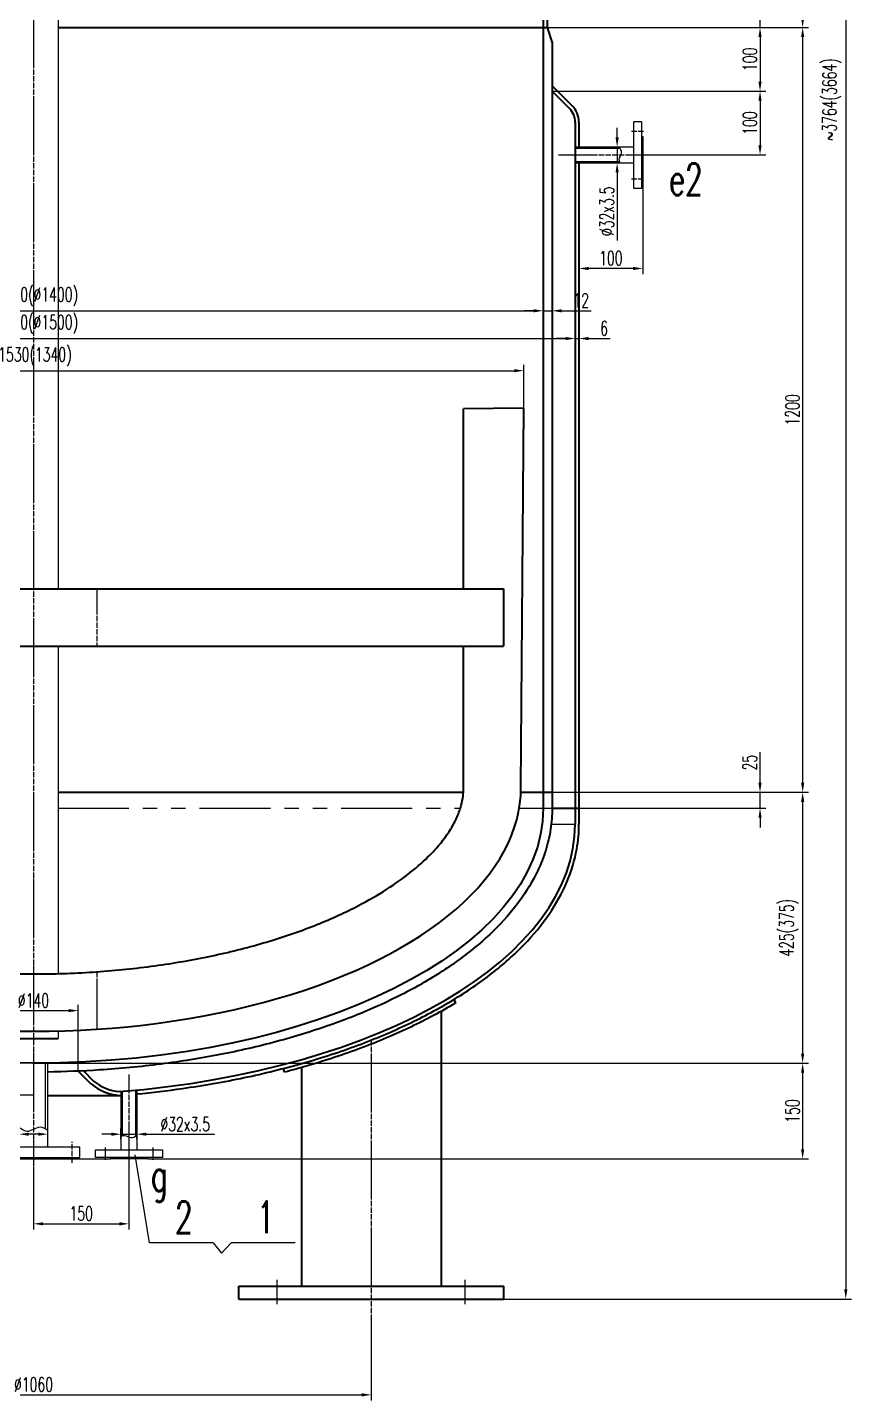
# Model space of a CAD drawing. Header units: millimetres. Extents: x 13249 to 19658, y -593 to 7817.
# Drawn here: x 15927 to 17220, y 3384 to 5539 of the extents above; entities that cross this region are included whole.
import ezdxf

# ---------------------------------------------------------------- set-up
doc = ezdxf.new("R2010")
doc.units = ezdxf.units.MM
doc.header["$LTSCALE"] = 7
doc.linetypes.add('CENTER', pattern=[1.5, 1.25, -0.1, 0.05, -0.1])
doc.linetypes.add('PHANTOM2', pattern=[31.75, 15.875, -3.175, 3.175, -3.175, 3.175, -3.175])
for name, color, linetype in [('双点划线', 6, 'PHANTOM2'), ('尺寸线', 3, 'Continuous'), ('短中心线', 1, 'CENTER'), ('细实线', 6, 'Continuous')]:
    doc.layers.add(name, color=color, linetype=linetype)
doc.layers.add('粗实线', color=7, linetype='Continuous', lineweight=35)
doc.styles.add('尺寸线', font='romans.shx', dxfattribs={"width": 0.65, "height": 22, "bigfont": 'gbcbig.shx'})
doc.dimstyles.new('尺寸线', dxfattribs={"dimtxt": 22, "dimasz": 15, "dimexe": 9, "dimexo": 0.625, "dimgap": 5, "dimtad": 1, "dimdec": 0, "dimtxsty": '尺寸线', "dimcen": 2.5, "dimclrd": 3, "dimclre": 3, "dimclrt": 7, "dimadec": 0, "dimazin": 0, "dimtfac": 1, "dimtdec": 0, "dimtmove": 0, "dimatfit": 3, "dimldrblk": 'DOTSMALL', "dimfxl": 0, "dimarcsym": 0})

# ---------------------------------------------------------------- blocks, each defined once
blk = doc.blocks.new('*D7')
at = {"layer": 'Defpoints', "color": 0, "ltscale": 3}
for p in [(15936.1, 3752.3), (16085.8, 3758.5), (16085.8, 3661.7)]:
    blk.add_point(p, dxfattribs=at)
at = {"layer": '尺寸线', "color": 3, "lineweight": -2, "ltscale": 3}
for p, q in [((15936.1, 3751.7), (15936.1, 3652.7)), ((16085.8, 3757.8), (16085.8, 3652.7)), ((15951.1, 3661.7), (16070.8, 3661.7))]:
    blk.add_line(p, q, dxfattribs=at)
at = {"layer": '尺寸线', "color": 3, "ltscale": 3}
for points in [[(15951.1, 3664.2), (15951.1, 3659.2), (15936.1, 3661.7)], [(16070.8, 3664.2), (16070.8, 3659.2), (16085.8, 3661.7)]]:
    blk.add_solid(points, dxfattribs=at)
at = {"layer": '尺寸线', "color": 7, "ltscale": 3, "insert": (16010.9, 3677.7), "char_height": 22, "attachment_point": 5, "style": '尺寸线'}
blk.add_mtext('150', dxfattribs=at)
blk = doc.blocks.new('_DotSmall')
at = {"color": 0, "linetype": 'ByBlock', "const_width": 0.5}
blk.add_lwpolyline([(-0.0625, 0, 1), (0.0625, 0, 1)], format="xyb", close=True, dxfattribs=at)
blk = doc.blocks.new('*D44')
at = {"layer": 'Defpoints', "color": 0, "ltscale": 3}
for p in [(15406.1, 3506.9), (16466.1, 3506.9), (16466.1, 3393.4)]:
    blk.add_point(p, dxfattribs=at)
at = {"layer": '尺寸线', "color": 3, "lineweight": -2, "ltscale": 3}
for p, q in [((15406.1, 3506.3), (15406.1, 3384.4)), ((16466.1, 3506.3), (16466.1, 3384.4)), ((15421.1, 3393.4), (16451.1, 3393.4))]:
    blk.add_line(p, q, dxfattribs=at)
at = {"layer": '尺寸线', "color": 3, "ltscale": 3}
for points in [[(15421.1, 3395.9), (15421.1, 3390.9), (15406.1, 3393.4)], [(16451.1, 3395.9), (16451.1, 3390.9), (16466.1, 3393.4)]]:
    blk.add_solid(points, dxfattribs=at)
at = {"layer": '尺寸线', "color": 7, "ltscale": 3, "insert": (15936.1, 3409.4), "char_height": 22, "attachment_point": 5, "style": '尺寸线'}
blk.add_mtext('%%c1060', dxfattribs=at)
blk = doc.blocks.new('*D45')
at = {"layer": 'Defpoints', "color": 0, "ltscale": 3}
for p in [(15936.1, 5963.7), (16742.1, 5538.7), (17143.1, 5538.7)]:
    blk.add_point(p, dxfattribs=at)
at = {"layer": '尺寸线', "color": 3, "lineweight": -2, "ltscale": 3}
for p, q in [((15936.7, 5963.7), (17152.1, 5963.7)), ((17143.1, 5948.7), (17143.1, 5553.7)), ((16742.7, 5538.7), (17152.1, 5538.7))]:
    blk.add_line(p, q, dxfattribs=at)
at = {"layer": '尺寸线', "color": 3, "ltscale": 3}
for points in [[(17140.6, 5948.7), (17145.6, 5948.7), (17143.1, 5963.7)], [(17140.6, 5553.7), (17145.6, 5553.7), (17143.1, 5538.7)]]:
    blk.add_solid(points, dxfattribs=at)
at = {"layer": '尺寸线', "color": 7, "ltscale": 3, "insert": (17121.4, 5751.2), "char_height": 22, "attachment_point": 5, "rotation": 90, "style": '尺寸线'}
blk.add_mtext('425(375)', dxfattribs=at)
blk = doc.blocks.new('*D46')
at = {"layer": 'Defpoints', "color": 0, "ltscale": 3}
for p in [(16736.1, 5563.7), (17076.2, 5563.7), (16736.1, 5538.7)]:
    blk.add_point(p, dxfattribs=at)
at = {"layer": '尺寸线', "color": 3, "lineweight": -2, "ltscale": 3}
for p, q in [((17076.2, 5578.7), (17076.2, 5626.9)), ((16736.7, 5563.7), (17085.2, 5563.7)), ((17076.2, 5538.7), (17076.2, 5563.7)), ((16736.7, 5538.7), (17085.2, 5538.7)), ((17076.2, 5523.7), (17076.2, 5508.7))]:
    blk.add_line(p, q, dxfattribs=at)
at = {"layer": '尺寸线', "color": 3, "ltscale": 3}
for points in [[(17073.7, 5578.7), (17078.7, 5578.7), (17076.2, 5563.7)], [(17073.7, 5523.7), (17078.7, 5523.7), (17076.2, 5538.7)]]:
    blk.add_solid(points, dxfattribs=at)
at = {"layer": '尺寸线', "color": 7, "ltscale": 3, "insert": (17060.2, 5610.3), "char_height": 22, "attachment_point": 5, "rotation": 90, "style": '尺寸线'}
blk.add_mtext('25', dxfattribs=at)
blk = doc.blocks.new('*D47')
at = {"layer": 'Defpoints', "color": 0, "ltscale": 3}
for p in [(16742.1, 5538.7), (16750.1, 4338.7), (17143.1, 4338.7)]:
    blk.add_point(p, dxfattribs=at)
at = {"layer": '尺寸线', "color": 3, "lineweight": -2, "ltscale": 3}
for p, q in [((16742.7, 5538.7), (17152.1, 5538.7)), ((17143.1, 5523.7), (17143.1, 4353.7)), ((16750.7, 4338.7), (17152.1, 4338.7))]:
    blk.add_line(p, q, dxfattribs=at)
at = {"layer": '尺寸线', "color": 3, "ltscale": 3}
for points in [[(17140.6, 5523.7), (17145.6, 5523.7), (17143.1, 5538.7)], [(17140.6, 4353.7), (17145.6, 4353.7), (17143.1, 4338.7)]]:
    blk.add_solid(points, dxfattribs=at)
at = {"layer": '尺寸线', "color": 7, "ltscale": 3, "insert": (17127.1, 4938.7), "char_height": 22, "attachment_point": 5, "rotation": 90, "style": '尺寸线'}
blk.add_mtext('1200', dxfattribs=at)
blk = doc.blocks.new('*D48')
at = {"layer": 'Defpoints', "color": 0, "ltscale": 3}
for p in [(16736.1, 4338.7), (15936.1, 3913.7), (17143.1, 3913.7)]:
    blk.add_point(p, dxfattribs=at)
at = {"layer": '尺寸线', "color": 3, "lineweight": -2, "ltscale": 3}
for p, q in [((16736.7, 4338.7), (17152.1, 4338.7)), ((17143.1, 4323.7), (17143.1, 3928.7)), ((15936.7, 3913.7), (17152.1, 3913.7))]:
    blk.add_line(p, q, dxfattribs=at)
at = {"layer": '尺寸线', "color": 3, "ltscale": 3}
for points in [[(17140.6, 4323.7), (17145.6, 4323.7), (17143.1, 4338.7)], [(17140.6, 3928.7), (17145.6, 3928.7), (17143.1, 3913.7)]]:
    blk.add_solid(points, dxfattribs=at)
at = {"layer": '尺寸线', "color": 7, "ltscale": 3, "insert": (17121.4, 4126.2), "char_height": 22, "attachment_point": 5, "rotation": 90, "style": '尺寸线'}
blk.add_mtext('425(375)', dxfattribs=at)
blk = doc.blocks.new('*D49')
at = {"layer": 'Defpoints', "color": 0, "ltscale": 3}
for p in [(16736.7, 4338.7), (17076.2, 4338.7), (16736.1, 4313.7)]:
    blk.add_point(p, dxfattribs=at)
at = {"layer": '尺寸线', "color": 3, "lineweight": -2, "ltscale": 3}
for p, q in [((17076.2, 4353.7), (17076.2, 4401.9)), ((16737.3, 4338.7), (17085.2, 4338.7)), ((17076.2, 4313.7), (17076.2, 4338.7)), ((16736.7, 4313.7), (17085.2, 4313.7)), ((17076.2, 4298.7), (17076.2, 4283.7))]:
    blk.add_line(p, q, dxfattribs=at)
at = {"layer": '尺寸线', "color": 3, "ltscale": 3}
for points in [[(17073.7, 4353.7), (17078.7, 4353.7), (17076.2, 4338.7)], [(17073.7, 4298.7), (17078.7, 4298.7), (17076.2, 4313.7)]]:
    blk.add_solid(points, dxfattribs=at)
at = {"layer": '尺寸线', "color": 7, "ltscale": 3, "insert": (17060.2, 4385.3), "char_height": 22, "attachment_point": 5, "rotation": 90, "style": '尺寸线'}
blk.add_mtext('25', dxfattribs=at)
blk = doc.blocks.new('*D50')
at = {"layer": 'Defpoints', "color": 0, "ltscale": 3}
for p in [(16742.1, 5538.7), (16750.1, 5438.7), (17076.2, 5438.7)]:
    blk.add_point(p, dxfattribs=at)
at = {"layer": '尺寸线', "color": 3, "lineweight": -2, "ltscale": 3}
for p, q in [((16742.7, 5538.7), (17085.2, 5538.7)), ((17076.2, 5523.7), (17076.2, 5453.7)), ((16750.7, 5438.7), (17085.2, 5438.7))]:
    blk.add_line(p, q, dxfattribs=at)
at = {"layer": '尺寸线', "color": 3, "ltscale": 3}
for points in [[(17073.7, 5523.7), (17078.7, 5523.7), (17076.2, 5538.7)], [(17073.7, 5453.7), (17078.7, 5453.7), (17076.2, 5438.7)]]:
    blk.add_solid(points, dxfattribs=at)
at = {"layer": '尺寸线', "color": 7, "ltscale": 3, "insert": (17060.2, 5488.7), "char_height": 22, "attachment_point": 5, "rotation": 90, "style": '尺寸线'}
blk.add_mtext('100', dxfattribs=at)
blk = doc.blocks.new('*D51')
at = {"layer": 'Defpoints', "color": 0, "ltscale": 3}
for p in [(16750.7, 5438.7), (16897.4, 5338.7), (17076.2, 5338.7)]:
    blk.add_point(p, dxfattribs=at)
at = {"layer": '尺寸线', "color": 3, "lineweight": -2, "ltscale": 3}
for p, q in [((16751.3, 5438.7), (17085.2, 5438.7)), ((17076.2, 5423.7), (17076.2, 5353.7)), ((16898, 5338.7), (17085.2, 5338.7))]:
    blk.add_line(p, q, dxfattribs=at)
at = {"layer": '尺寸线', "color": 3, "ltscale": 3}
for points in [[(17073.7, 5423.7), (17078.7, 5423.7), (17076.2, 5438.7)], [(17073.7, 5353.7), (17078.7, 5353.7), (17076.2, 5338.7)]]:
    blk.add_solid(points, dxfattribs=at)
at = {"layer": '尺寸线', "color": 7, "ltscale": 3, "insert": (17060.2, 5388.7), "char_height": 22, "attachment_point": 5, "rotation": 90, "style": '尺寸线'}
blk.add_mtext('100', dxfattribs=at)
blk = doc.blocks.new('*D52')
at = {"layer": 'Defpoints', "color": 0, "ltscale": 3}
for p in [(15936.1, 3913.7), (16114.8, 3763.7), (17143.1, 3763.7)]:
    blk.add_point(p, dxfattribs=at)
at = {"layer": '尺寸线', "color": 3, "lineweight": -2, "ltscale": 3}
for p, q in [((15936.7, 3913.7), (17152.1, 3913.7)), ((17143.1, 3898.7), (17143.1, 3778.7)), ((16115.4, 3763.7), (17152.1, 3763.7))]:
    blk.add_line(p, q, dxfattribs=at)
at = {"layer": '尺寸线', "color": 3, "ltscale": 3}
for points in [[(17140.6, 3898.7), (17145.6, 3898.7), (17143.1, 3913.7)], [(17140.6, 3778.7), (17145.6, 3778.7), (17143.1, 3763.7)]]:
    blk.add_solid(points, dxfattribs=at)
at = {"layer": '尺寸线', "color": 7, "ltscale": 3, "insert": (17127.1, 3838.7), "char_height": 22, "attachment_point": 5, "rotation": 90, "style": '尺寸线'}
blk.add_mtext('150', dxfattribs=at)
blk = doc.blocks.new('*D55')
at = {"layer": 'Defpoints', "color": 0, "ltscale": 3}
for p in [(15936.7, 7307.3), (16673.9, 3543.7), (17210.8, 3543.7)]:
    blk.add_point(p, dxfattribs=at)
at = {"layer": '尺寸线', "color": 3, "lineweight": -2, "ltscale": 3}
for p, q in [((15937.3, 7307.3), (17219.8, 7307.3)), ((17210.8, 7292.3), (17210.8, 3558.7)), ((16674.6, 3543.7), (17219.8, 3543.7))]:
    blk.add_line(p, q, dxfattribs=at)
at = {"layer": '尺寸线', "color": 3, "ltscale": 3}
for points in [[(17208.3, 7292.3), (17213.3, 7292.3), (17210.8, 7307.3)], [(17208.3, 3558.7), (17213.3, 3558.7), (17210.8, 3543.7)]]:
    blk.add_solid(points, dxfattribs=at)
at = {"layer": '尺寸线', "color": 7, "ltscale": 3, "insert": (17189.1, 5425.5), "char_height": 22, "attachment_point": 5, "rotation": 90, "style": '尺寸线'}
blk.add_mtext('~3764(3664)', dxfattribs=at)
blk = doc.blocks.new('*D56')
at = {"layer": 'Defpoints', "color": 0, "ltscale": 3}
for p in [(16845.5, 5351.2), (16845.5, 5326.2), (16851.9, 5326.2)]:
    blk.add_point(p, dxfattribs=at)
at = {"layer": '尺寸线', "color": 3, "lineweight": -2, "ltscale": 3}
for p, q in [((16851.9, 5366.2), (16851.9, 5381.2)), ((16846.1, 5351.2), (16860.9, 5351.2)), ((16851.9, 5351.2), (16851.9, 5326.2)), ((16846.1, 5326.2), (16860.9, 5326.2)), ((16851.9, 5311.2), (16851.9, 5204.5))]:
    blk.add_line(p, q, dxfattribs=at)
at = {"layer": '尺寸线', "color": 3, "ltscale": 3}
for points in [[(16849.4, 5366.2), (16854.4, 5366.2), (16851.9, 5351.2)], [(16849.4, 5311.2), (16854.4, 5311.2), (16851.9, 5326.2)]]:
    blk.add_solid(points, dxfattribs=at)
at = {"layer": '尺寸线', "color": 7, "ltscale": 3, "insert": (16835.9, 5250.4), "char_height": 22, "attachment_point": 5, "rotation": 90, "style": '尺寸线'}
blk.add_mtext('%%c32{\\F|c134;x}3.5', dxfattribs=at)
blk = doc.blocks.new('*D57')
at = {"layer": 'Defpoints', "color": 0, "ltscale": 3}
for p in [(16892.1, 5309.7), (16792.1, 5255.5), (16792.1, 5160.6)]:
    blk.add_point(p, dxfattribs=at)
at = {"layer": '尺寸线', "color": 3, "lineweight": -2, "ltscale": 3}
for p, q in [((16892.1, 5309.1), (16892.1, 5151.6)), ((16792.1, 5254.9), (16792.1, 5151.6)), ((16877.1, 5160.6), (16807.1, 5160.6))]:
    blk.add_line(p, q, dxfattribs=at)
at = {"layer": '尺寸线', "color": 3, "ltscale": 3}
for points in [[(16807.1, 5163.1), (16807.1, 5158.1), (16792.1, 5160.6)], [(16877.1, 5163.1), (16877.1, 5158.1), (16892.1, 5160.6)]]:
    blk.add_solid(points, dxfattribs=at)
at = {"layer": '尺寸线', "color": 7, "ltscale": 3, "insert": (16842.1, 5176.6), "char_height": 22, "attachment_point": 5, "style": '尺寸线'}
blk.add_mtext('100', dxfattribs=at)
blk = doc.blocks.new('*D62')
at = {"layer": 'Defpoints', "color": 0, "ltscale": 3}
for p in [(14769.1, 5438.7), (15122.1, 5438.7), (15936.1, 3863.7)]:
    blk.add_point(p, dxfattribs=at)
at = {"layer": '尺寸线', "color": 3, "lineweight": -2, "ltscale": 3}
for p, q in [((15121.5, 5438.7), (14760.1, 5438.7)), ((14769.1, 3878.7), (14769.1, 5423.7)), ((15935.5, 3863.7), (14760.1, 3863.7))]:
    blk.add_line(p, q, dxfattribs=at)
at = {"layer": '尺寸线', "color": 3, "ltscale": 3}
for points in [[(14766.6, 5423.7), (14771.6, 5423.7), (14769.1, 5438.7)], [(14766.6, 3878.7), (14771.6, 3878.7), (14769.1, 3863.7)]]:
    blk.add_solid(points, dxfattribs=at)
at = {"layer": '尺寸线', "color": 7, "ltscale": 3, "insert": (14747.3, 4651.2), "char_height": 22, "attachment_point": 5, "rotation": 90, "style": '尺寸线'}
blk.add_mtext('1575(1525)', dxfattribs=at)
blk = doc.blocks.new('*D65')
at = {"layer": 'Defpoints', "color": 0, "ltscale": 3}
for p in [(15913.6, 3802.3), (15913.6, 3798.7), (15958.6, 3798.7)]:
    blk.add_point(p, dxfattribs=at)
at = {"layer": '尺寸线', "color": 3, "lineweight": -2, "ltscale": 3}
for p, q in [((15913.6, 3802.3), (15806.9, 3802.3)), ((15913.6, 3799.3), (15913.6, 3811.3)), ((15943.6, 3802.3), (15928.6, 3802.3)), ((15958.6, 3799.3), (15958.6, 3811.3))]:
    blk.add_line(p, q, dxfattribs=at)
at = {"layer": '尺寸线', "color": 3, "ltscale": 3}
for points in [[(15928.6, 3804.8), (15928.6, 3799.8), (15913.6, 3802.3)], [(15943.6, 3804.8), (15943.6, 3799.8), (15958.6, 3802.3)]]:
    blk.add_solid(points, dxfattribs=at)
at = {"layer": '尺寸线', "color": 7, "ltscale": 3, "insert": (15852.7, 3818.3), "char_height": 22, "attachment_point": 5, "style": '尺寸线'}
blk.add_mtext('%%c57{\\F|c134;x3.5}', dxfattribs=at)
blk = doc.blocks.new('*D66')
at = {"layer": 'Defpoints', "color": 0, "ltscale": 3}
for p in [(16073.3, 3794), (16098.3, 3802.3), (16098.3, 3794)]:
    blk.add_point(p, dxfattribs=at)
at = {"layer": '尺寸线', "color": 3, "lineweight": -2, "ltscale": 3}
for p, q in [((16058.3, 3802.3), (16043.3, 3802.3)), ((16073.3, 3794.7), (16073.3, 3811.3)), ((16073.3, 3802.3), (16098.3, 3802.3)), ((16098.3, 3794.7), (16098.3, 3811.3)), ((16113.3, 3802.3), (16220, 3802.3))]:
    blk.add_line(p, q, dxfattribs=at)
at = {"layer": '尺寸线', "color": 3, "ltscale": 3}
for points in [[(16058.3, 3804.8), (16058.3, 3799.8), (16073.3, 3802.3)], [(16113.3, 3804.8), (16113.3, 3799.8), (16098.3, 3802.3)]]:
    blk.add_solid(points, dxfattribs=at)
at = {"layer": '尺寸线', "color": 7, "ltscale": 3, "insert": (16174.1, 3818.3), "char_height": 22, "attachment_point": 5, "style": '尺寸线'}
blk.add_mtext('%%c32{\\F|c134;x3.5}', dxfattribs=at)
blk = doc.blocks.new('*D67')
at = {"layer": 'Defpoints', "color": 0, "ltscale": 3}
for p in [(15136.1, 5088.8), (16736.1, 5094.2), (16736.1, 5088.8)]:
    blk.add_point(p, dxfattribs=at)
at = {"layer": '尺寸线', "color": 3, "lineweight": -2, "ltscale": 3}
for p, q in [((15136.1, 5089.4), (15136.1, 5103.2)), ((15151.1, 5094.2), (16721.1, 5094.2)), ((16736.1, 5089.4), (16736.1, 5103.2))]:
    blk.add_line(p, q, dxfattribs=at)
at = {"layer": '尺寸线', "color": 3, "ltscale": 3}
for points in [[(15151.1, 5096.7), (15151.1, 5091.7), (15136.1, 5094.2)], [(16721.1, 5096.7), (16721.1, 5091.7), (16736.1, 5094.2)]]:
    blk.add_solid(points, dxfattribs=at)
at = {"layer": '尺寸线', "color": 7, "ltscale": 3, "insert": (15936.1, 5116), "char_height": 22, "attachment_point": 5, "style": '尺寸线'}
blk.add_mtext('%%c1600(%%c1400)', dxfattribs=at)
blk = doc.blocks.new('*D68')
at = {"layer": 'Defpoints', "color": 0, "ltscale": 3}
for p in [(16736.1, 5103.2), (16750.1, 5103.2), (16750.1, 5094.2)]:
    blk.add_point(p, dxfattribs=at)
at = {"layer": '尺寸线', "color": 3, "lineweight": -2, "ltscale": 3}
for p, q in [((16721.1, 5094.2), (16706.1, 5094.2)), ((16736.1, 5102.6), (16736.1, 5085.2)), ((16736.1, 5094.2), (16750.1, 5094.2)), ((16750.1, 5102.6), (16750.1, 5085.2)), ((16765.1, 5094.2), (16811.2, 5094.2))]:
    blk.add_line(p, q, dxfattribs=at)
at = {"layer": '尺寸线', "color": 3, "ltscale": 3}
for points in [[(16721.1, 5096.7), (16721.1, 5091.7), (16736.1, 5094.2)], [(16765.1, 5096.7), (16765.1, 5091.7), (16750.1, 5094.2)]]:
    blk.add_solid(points, dxfattribs=at)
at = {"layer": '尺寸线', "color": 7, "ltscale": 3, "insert": (16795.6, 5110.2), "char_height": 22, "attachment_point": 5, "style": '尺寸线'}
blk.add_mtext('12', dxfattribs=at)
blk = doc.blocks.new('*D69')
at = {"layer": 'Defpoints', "color": 0, "ltscale": 3}
for p in [(15086.1, 5048.4), (16786.1, 5050.7), (16786.1, 5048.4)]:
    blk.add_point(p, dxfattribs=at)
at = {"layer": '尺寸线', "color": 3, "lineweight": -2, "ltscale": 3}
for p, q in [((15086.1, 5049.1), (15086.1, 5059.7)), ((15101.1, 5050.7), (16771.1, 5050.7)), ((16786.1, 5049.1), (16786.1, 5059.7))]:
    blk.add_line(p, q, dxfattribs=at)
at = {"layer": '尺寸线', "color": 3, "ltscale": 3}
for points in [[(15101.1, 5053.2), (15101.1, 5048.2), (15086.1, 5050.7)], [(16771.1, 5053.2), (16771.1, 5048.2), (16786.1, 5050.7)]]:
    blk.add_solid(points, dxfattribs=at)
at = {"layer": '尺寸线', "color": 7, "ltscale": 3, "insert": (15936.1, 5072.5), "char_height": 22, "attachment_point": 5, "style": '尺寸线'}
blk.add_mtext('%%c1700(%%c1500)', dxfattribs=at)
blk = doc.blocks.new('*D70')
at = {"layer": 'Defpoints', "color": 0, "ltscale": 3}
for p in [(16786.1, 5059.7), (16792.1, 5059.7), (16792.1, 5050.7)]:
    blk.add_point(p, dxfattribs=at)
at = {"layer": '尺寸线', "color": 3, "lineweight": -2, "ltscale": 3}
for p, q in [((16771.1, 5050.7), (16756.1, 5050.7)), ((16786.1, 5059.1), (16786.1, 5041.7)), ((16786.1, 5050.7), (16792.1, 5050.7)), ((16792.1, 5059.1), (16792.1, 5041.7)), ((16807.1, 5050.7), (16840.9, 5050.7))]:
    blk.add_line(p, q, dxfattribs=at)
at = {"layer": '尺寸线', "color": 3, "ltscale": 3}
for points in [[(16771.1, 5053.2), (16771.1, 5048.2), (16786.1, 5050.7)], [(16807.1, 5053.2), (16807.1, 5048.2), (16792.1, 5050.7)]]:
    blk.add_solid(points, dxfattribs=at)
at = {"layer": '尺寸线', "color": 7, "ltscale": 3, "insert": (16831.5, 5066.7), "char_height": 22, "attachment_point": 5, "style": '尺寸线'}
blk.add_mtext('6', dxfattribs=at)
blk = doc.blocks.new('*D71')
at = {"layer": 'Defpoints', "color": 0, "ltscale": 3}
for p in [(16705.6, 5000.2), (15171.1, 4941.3), (16705.6, 4941.3)]:
    blk.add_point(p, dxfattribs=at)
at = {"layer": '尺寸线', "color": 3, "lineweight": -2, "ltscale": 3}
for p, q in [((15171.1, 4941.9), (15171.1, 5009.2)), ((15186.1, 5000.2), (16690.6, 5000.2)), ((16705.6, 4941.9), (16705.6, 5009.2))]:
    blk.add_line(p, q, dxfattribs=at)
at = {"layer": '尺寸线', "color": 3, "ltscale": 3}
for points in [[(15186.1, 5002.7), (15186.1, 4997.7), (15171.1, 5000.2)], [(16690.6, 5002.7), (16690.6, 4997.7), (16705.6, 5000.2)]]:
    blk.add_solid(points, dxfattribs=at)
at = {"layer": '尺寸线', "color": 7, "ltscale": 3, "insert": (15938.3, 5021.9), "char_height": 22, "attachment_point": 5, "style": '尺寸线'}
blk.add_mtext('1530(1340)', dxfattribs=at)
blk = doc.blocks.new('*D75')
at = {"layer": 'Defpoints', "color": 0, "ltscale": 3}
for p in [(16006.4, 3996.2), (15865.8, 3901.3), (16006.4, 3901.3)]:
    blk.add_point(p, dxfattribs=at)
at = {"layer": '尺寸线', "color": 3, "lineweight": -2, "ltscale": 3}
for p, q in [((15865.8, 3901.9), (15865.8, 4005.2)), ((15880.8, 3996.2), (15991.4, 3996.2)), ((16006.4, 3901.9), (16006.4, 4005.2))]:
    blk.add_line(p, q, dxfattribs=at)
at = {"layer": '尺寸线', "color": 3, "ltscale": 3}
for points in [[(15880.8, 3998.7), (15880.8, 3993.7), (15865.8, 3996.2)], [(15991.4, 3998.7), (15991.4, 3993.7), (16006.4, 3996.2)]]:
    blk.add_solid(points, dxfattribs=at)
at = {"layer": '尺寸线', "color": 7, "ltscale": 3, "insert": (15936.1, 4012.2), "char_height": 22, "attachment_point": 5, "style": '尺寸线'}
blk.add_mtext('%%c140', dxfattribs=at)
blk = doc.blocks.new('*D76')
at = {"layer": 'Defpoints', "color": 0, "ltscale": 3}
for p in [(15079.5, 4313.7), (14836.4, 3863.7), (15936.1, 3863.7)]:
    blk.add_point(p, dxfattribs=at)
at = {"layer": '尺寸线', "color": 3, "lineweight": -2, "ltscale": 3}
for p, q in [((15078.8, 4313.7), (14827.4, 4313.7)), ((14836.4, 4298.7), (14836.4, 3878.7)), ((15935.5, 3863.7), (14827.4, 3863.7))]:
    blk.add_line(p, q, dxfattribs=at)
at = {"layer": '尺寸线', "color": 3, "ltscale": 3}
for points in [[(14833.9, 4298.7), (14838.9, 4298.7), (14836.4, 4313.7)], [(14833.9, 3878.7), (14838.9, 3878.7), (14836.4, 3863.7)]]:
    blk.add_solid(points, dxfattribs=at)
at = {"layer": '尺寸线', "color": 7, "ltscale": 3, "insert": (14814.6, 4088.7), "char_height": 22, "attachment_point": 5, "rotation": 90, "style": '尺寸线'}
blk.add_mtext('450(400)', dxfattribs=at)

msp = doc.modelspace()

# ---------------------------------------------------------------- linework, layer by layer
for p, q in [((15974.5312, 5953.0741), (15974.5312, 4657.8647)), ((16878.0839, 5286.247), (16878.0839, 5391.247)), ((16878.0839, 5391.247), (16890.0839, 5391.247)), ((16890.0839, 5391.247), (16890.0839, 5286.247)), ((16890.0839, 5367.747), (16892.0839, 5367.747)), ((16892.0839, 5367.747), (16892.0839, 5309.747)), ((16786.0893, 5351.247), (16878.0839, 5351.247)), ((16786.0893, 5349.247), (16856.5135, 5349.247)), ((16786.0893, 5328.247), (16855.9892, 5328.247)), ((16786.0893, 5326.247), (16878.0839, 5326.247)), ((16890.0839, 5309.747), (16892.0839, 5309.747)), ((16890.0839, 5286.247), (16878.0839, 5286.247)), ((15974.5312, 4567.8647), (15974.5312, 4054.2606)), ((15974.5312, 3964.2302), (15974.5312, 3952.3511)), ((15955.0893, 3810.6051), (15955.0893, 3913.8598)), ((15958.5893, 3781.7453), (15958.5893, 3913.9052)), ((16073.2926, 3869.3202), (16073.2926, 3777.7453)), ((16075.2926, 3869.485), (16075.2926, 3799.84)), ((16096.2926, 3871.3638), (16096.2926, 3799.3157)), ((16098.2926, 3871.5569), (16098.2926, 3777.7453)), ((16008.5893, 3781.7453), (15863.5893, 3781.7453)), ((16008.5893, 3765.7453), (16008.5893, 3781.7453)), ((16033.2926, 3777.7453), (16138.2926, 3777.7453)), ((16033.2926, 3765.7453), (16033.2926, 3777.7453)), ((16138.2926, 3777.7453), (16138.2926, 3765.7453)), ((15863.5893, 3765.7453), (16008.5893, 3765.7453)), ((15892.0893, 3763.7453), (15980.0893, 3763.7453)), ((15980.0893, 3765.7453), (15980.0893, 3763.7453)), ((16138.2926, 3765.7453), (16033.2926, 3765.7453)), ((16056.7926, 3765.7453), (16056.7926, 3763.7453)), ((16114.7926, 3763.7453), (16056.7926, 3763.7453)), ((16114.7926, 3765.7453), (16114.7926, 3763.7453))]:
    msp.add_line(p, q)
at = {"layer": '双点划线'}
for p, q in [((15974.5312, 4313.747), (16605.9227, 4313.747)), ((16698.3228, 4313.747), (16736.0893, 4313.747)), ((16748.6274, 4288.747), (16786.0893, 4288.747))]:
    msp.add_line(p, q, dxfattribs=at)
at = {"layer": '双点划线', "ltscale": 3}
msp.add_line((15980.0893, 3763.7453), (16056.7926, 3763.7453), dxfattribs=at)
at = {"layer": '尺寸线', "ltscale": 3}
msp.add_line((16117.9967, 3631.8325), (16095.7044, 3770.194), dxfattribs=at)
at = {"layer": '尺寸线'}
for p, q in [((16217.9967, 3631.8325), (16117.9967, 3631.8325)), ((16217.9967, 3631.8325), (16230.9359, 3615.5315)), ((16246.4877, 3631.8325), (16230.9359, 3615.5315)), ((16346.4877, 3631.8325), (16246.4877, 3631.8325))]:
    msp.add_line(p, q, dxfattribs=at)
at = {"layer": '尺寸线', "ltscale": 3}
msp.add_point((15936.0893, 3863.747), dxfattribs=at)
at = {"layer": '短中心线'}
for p, q in [((15936.0893, 7342.042), (15936.0893, 3752.3092)), ((16874.2583, 5376.247), (16893.9096, 5376.247)), ((16759.9855, 5338.747), (16897.3607, 5338.747)), ((16874.2583, 5301.247), (16893.9096, 5301.247)), ((16035.6683, 4657.8648), (16035.6684, 4567.6585)), ((16035.6683, 4057.2078), (16035.6684, 3967.0015)), ((16466.0893, 3950.0256), (16466.0893, 3506.9041)), ((16085.7926, 3895.8437), (16085.7926, 3758.4685)), ((15997.0016, 3757.1487), (15997.0016, 3790.3419)), ((16048.2926, 3781.5709), (16048.2926, 3761.9197)), ((16123.2926, 3781.5709), (16123.2926, 3761.9197)), ((16318.5893, 3535.747), (16318.5893, 3573.6012)), ((16613.5893, 3535.747), (16613.5893, 3573.6012))]:
    msp.add_line(p, q, dxfattribs=at)
at = {"layer": '粗实线'}
for p, q in [((16736.0893, 5563.747), (16736.0893, 5538.747)), ((16742.0893, 5563.747), (16742.0893, 5538.747)), ((15974.5312, 5538.747), (16742.0893, 5538.747)), ((16736.0893, 5538.747), (16736.0893, 4313.747)), ((16742.0893, 5538.747), (16750.0893, 5514.747)), ((16750.0893, 5514.747), (16750.0893, 4338.747)), ((16750.0893, 5514.747), (16750.0893, 4313.747)), ((16781.5451, 5415.7764), (16750.0893, 5447.2322)), ((16777.3025, 5411.5338), (16750.0893, 5438.747)), ((16786.0893, 5390.3205), (16786.0893, 4288.747)), ((16792.0893, 5390.3205), (16792.0893, 5351.247)), ((16792.0893, 5326.247), (16792.0893, 4288.747)), ((16705.5541, 4941.2997), (16611.0893, 4940.591)), ((16611.0893, 4657.8647), (16611.0893, 4940.591)), ((16701.0893, 4346.247), (16705.5541, 4941.2997)), ((15198.4748, 4657.8647), (16673.7037, 4657.8647)), ((16673.7037, 4657.8647), (16673.7037, 4567.8647)), ((15198.4748, 4567.8647), (16673.7037, 4567.8647)), ((16611.0893, 4346.247), (16611.0893, 4567.8647)), ((15974.5312, 4338.747), (16610.8121, 4338.747)), ((16700.9422, 4338.747), (16750.0893, 4338.747)), ((16750.0893, 4313.747), (16792.0893, 4313.747)), ((16598.7733, 4008.5059), (16595.6568, 4013.633)), ((16575.5893, 3994.9911), (16575.5893, 3563.747)), ((15896.113, 3952.3511), (15974.5312, 3952.3511)), ((16006.3923, 3901.2811), (16026.1286, 3881.5448)), ((16014.5024, 3901.6563), (16030.3713, 3885.7875)), ((16330.0803, 3899.7606), (16328.5759, 3905.5686)), ((16356.5893, 3906.9247), (16356.5893, 3563.747)), ((15958.5893, 3863.085), (16070.6237, 3863.0849)), ((16258.2465, 3563.747), (16673.932, 3563.747)), ((16258.2465, 3543.747), (16258.2465, 3563.747)), ((16673.932, 3543.747), (16673.932, 3563.747)), ((16258.2465, 3543.747), (16673.932, 3543.747))]:
    msp.add_line(p, q, dxfattribs=at)
for centre, radius, start, end in [((16756.0893, 5390.3205), 30, 360, 45), ((16756.0893, 5390.3205), 36, 360, 45), ((16077.4427, 3942.4782), 79.6856, 230.2964739, 265.0909637), ((16077.4427, 3942.4782), 73.6856, 230.2964739, 264.7114922)]:
    msp.add_arc(centre, radius, start, end, dxfattribs=at)
for centre, major_axis, start_param, end_param in [((15936.0893, 4346.247), (-765, 0), 0, 3.141592654), ((15936.0893, 4288.747), (850, 0), 4.87136579, 6.283185307)]:
    msp.add_ellipse(centre, major_axis=major_axis, ratio=0.5, start_param=start_param, end_param=end_param, dxfattribs=at)
at = {"layer": '粗实线', "extrusion": (0, 0, -1)}
msp.add_ellipse((15936.0893, 4313.747), major_axis=(-800, 0), ratio=0.5, start_param=3.141592654, end_param=6.283185307, dxfattribs=at)
at = {"layer": '粗实线'}
for points, knots in [([(15261.0893, 4346.247), (15261.0893, 4341.9012), (15261.3669, 4337.5548), (15262.5035, 4328.7398), (15263.3631, 4324.2703), (15265.7339, 4315.1154), (15267.2459, 4310.4296), (15271.0142, 4300.7963), (15273.2711, 4295.8489), (15278.6198, 4285.6948), (15281.712, 4280.4886), (15288.8033, 4269.8574), (15292.8025, 4264.4329), (15301.754, 4253.4286), (15306.7063, 4247.8491), (15317.5843, 4236.6089), (15323.51, 4230.9483), (15339.199, 4217.0892), (15349.4948, 4208.8882), (15372.0563, 4192.6865), (15384.3213, 4184.6861), (15410.7023, 4169.0695), (15424.8179, 4161.4534), (15454.7493, 4146.7589), (15470.5648, 4139.6804), (15503.7245, 4126.1879), (15521.0684, 4119.7737), (15557.0985, 4107.7134), (15575.7847, 4102.0671), (15621.9631, 4089.55), (15650.002, 4083.0866), (15707.7558, 4072.0006), (15737.4705, 4067.3779), (15797.9907, 4060.0901), (15828.7961, 4057.425), (15890.8996, 4054.1174), (15922.1974, 4053.475), (15984.6813, 4054.228), (16015.8672, 4055.6236), (16077.5241, 4060.4191), (16107.9949, 4063.8191), (16167.6276, 4072.5396), (16196.7892, 4077.8601), (16253.2255, 4090.2844), (16280.4998, 4097.3884), (16332.6085, 4113.1828), (16357.4423, 4121.8736), (16404.1524, 4140.5748), (16426.0277, 4150.5858), (16462.022, 4169.318), (16476.7974, 4177.8529), (16504.0562, 4195.2998), (16516.5387, 4204.2117), (16539.0817, 4222.1522), (16549.1409, 4231.1801), (16564.9595, 4247.1951), (16571.1786, 4254.2148), (16582.1164, 4267.9952), (16586.8348, 4274.7547), (16594.8757, 4287.8974), (16598.1988, 4294.2793), (16603.613, 4306.6205), (16605.706, 4312.579), (16608.5871, 4323.1847), (16609.5347, 4327.8873), (16610.7848, 4337.1416), (16611.0893, 4341.6946), (16611.0893, 4346.247)], [0, 0, 0, 0, 0.06438227, 0.06438227, 0.12876454, 0.12876454, 0.19314681, 0.19314681, 0.257529079, 0.257529079, 0.321911349, 0.321911349, 0.386293619, 0.386293619, 0.450675889, 0.450675889, 0.515058159, 0.515058159, 0.608219219, 0.608219219, 0.70138028, 0.70138028, 0.79454134, 0.79454134, 0.8877024, 0.8877024, 0.98086346, 0.98086346, 1.074024521, 1.074024521, 1.204242475, 1.204242475, 1.334460428, 1.334460428, 1.464678382, 1.464678382, 1.594896336, 1.594896336, 1.72511429, 1.72511429, 1.855332244, 1.855332244, 1.985550198, 1.985550198, 2.115768151, 2.115768151, 2.245986105, 2.245986105, 2.376204059, 2.376204059, 2.478424077, 2.478424077, 2.580644096, 2.580644096, 2.682864114, 2.682864114, 2.763795758, 2.763795758, 2.844727403, 2.844727403, 2.925659047, 2.925659047, 3.006590691, 3.006590691, 3.074150603, 3.074150603, 3.141592654, 3.141592654, 3.141592654, 3.141592654]), ([(16750.0893, 4313.747), (16750.0893, 4302.734), (16749.238, 4291.7213), (16745.8467, 4269.7985), (16743.3069, 4258.8889), (16736.5761, 4237.264), (16732.3855, 4226.5489), (16719.571, 4199.3778), (16709.7811, 4183.1197), (16686.4994, 4151.4874), (16673.0077, 4136.1118), (16642.5642, 4106.416), (16625.612, 4092.0952), (16588.5072, 4064.6671), (16568.3544, 4051.5597), (16525.1385, 4026.7111), (16502.0755, 4014.9701), (16453.3661, 3992.9986), (16427.7198, 3982.7684), (16374.2069, 3963.9499), (16346.3405, 3955.3617), (16288.7831, 3939.9408), (16259.0923, 3933.1081), (16198.3098, 3921.2901), (16167.2182, 3916.3048), (16104.0785, 3908.2496), (16072.0308, 3905.1797), (16012.8135, 3901.3455), (15985.7201, 3900.2824), (15958.5893, 3899.9039)], [3.141592654, 3.141592654, 3.141592654, 3.141592654, 3.218786271, 3.218786271, 3.295979888, 3.295979888, 3.373173506, 3.373173506, 3.494216913, 3.494216913, 3.615260321, 3.615260321, 3.736303728, 3.736303728, 3.857347136, 3.857347136, 3.978390543, 3.978390543, 4.099433951, 4.099433951, 4.220477358, 4.220477358, 4.341520766, 4.341520766, 4.462564173, 4.462564173, 4.583607581, 4.583607581, 4.684504386, 4.684504386, 4.684504386, 4.684504386]), ([(16098.2926, 3865.5289), (16122.3746, 3867.8612), (16146.2571, 3870.7128), (16202.7805, 3878.7652), (16235.1483, 3884.4491), (16298.2989, 3897.7227), (16329.0814, 3905.3124), (16388.6205, 3922.2913), (16417.3769, 3931.6806), (16472.4525, 3952.1286), (16498.7716, 3963.1873), (16548.5968, 3986.8225), (16572.1028, 3999.3989), (16615.9656, 4025.9), (16636.3223, 4039.8246), (16673.5929, 4068.8379), (16690.5067, 4083.9266), (16720.6396, 4115.0717), (16733.8587, 4131.1283), (16756.3892, 4163.9976), (16765.7004, 4180.8109), (16780.2413, 4214.9548), (16785.47, 4232.2857), (16790.9232, 4262.6957), (16792.0893, 4275.7212), (16792.0893, 4288.747)], [4.903701041, 4.903701041, 4.903701041, 4.903701041, 4.989958775, 4.989958775, 5.110339276, 5.110339276, 5.230719778, 5.230719778, 5.351100279, 5.351100279, 5.47148078, 5.47148078, 5.591861282, 5.591861282, 5.712241783, 5.712241783, 5.832622284, 5.832622284, 5.953002786, 5.953002786, 6.073383287, 6.073383287, 6.193763788, 6.193763788, 6.283185307, 6.283185307, 6.283185307, 6.283185307]), ([(16598.7733, 4008.5059), (16598.3253, 4008.2336), (16597.8767, 4007.9616), (16575.7496, 3994.5786), (16552.5655, 3982.1332), (16503.4982, 3958.7249), (16477.616, 3947.7614), (16423.5031, 3927.4537), (16395.2735, 3918.1087), (16354.2243, 3906.1984), (16342.2261, 3902.9065), (16330.0803, 3899.7606)], [3.8299420655, 3.8299420655, 3.8299420655, 3.8299420655, 3.8323888011, 3.8323888011, 3.9504514052, 3.9504514052, 4.0685140093, 4.0685140093, 4.1865766134, 4.1865766134, 4.2344168894, 4.2344168894, 4.2344168894, 4.2344168894])]:
    msp.add_open_spline(points, degree=3, knots=knots, dxfattribs=at)
msp.add_open_spline([(16070.6237, 3863.0849), (16071.5136, 3863.156), (16072.4032, 3863.2278), (16073.2926, 3863.3002)], degree=3, dxfattribs=at)
msp.add_point((15936.0893, 3913.747), dxfattribs=at)
at = {"layer": '细实线'}
for points, knots in [([(16856.9638, 5326.247), (16855.9691, 5327.9131), (16853.9524, 5333.5685), (16861.2021, 5341.4193), (16857.2844, 5348.5412), (16855.012, 5351.247)], [0, 0, 0, 0, 5.821532005, 16.3237855, 26.549931924, 26.549931924, 26.549931924, 26.549931924]), ([(15913.5893, 3812.9002), (15917.5883, 3810.6628), (15928.2636, 3802.2013), (15943.8394, 3817.9303), (15955.0347, 3811.068), (15958.5893, 3807.8328)], [0, 0, 0, 0, 13.747395162, 35.082298425, 48.654427702, 48.654427702, 48.654427702, 48.654427702]), ([(16073.2926, 3798.8654), (16074.9588, 3799.8602), (16080.6142, 3801.8768), (16088.465, 3794.6271), (16095.5869, 3798.5449), (16098.2926, 3800.8172)], [0, 0, 0, 0, 5.821532005, 16.3237855, 26.549931924, 26.549931924, 26.549931924, 26.549931924])]:
    msp.add_open_spline(points, degree=3, knots=knots, dxfattribs=at)

# ---------------------------------------------------------------- texts
at = {"char_height": 50, "width": 100, "attachment_point": 5, "style": '尺寸线'}
for s, insert in [('e2', (16959.8622, 5300.4672)), ('g', (16133.4399, 3729.6535))]:
    msp.add_mtext(s, dxfattribs=dict(at, insert=insert))
at = {"layer": '尺寸线', "char_height": 50, "width": 73.479516, "attachment_point": 1, "style": '尺寸线'}
for s, insert in [('{\\C7;2}', (16158.0105, 3696.8073)), ('{\\C7;1}', (16286.5015, 3696.8073))]:
    msp.add_mtext(s, dxfattribs=dict(at, insert=insert))

# ---------------------------------------------------------------- dimensions: what is measured, and where the dimension line sits
at = {"layer": '尺寸线', "ltscale": 3}
for base, p1, p2, text, picture, middle in [((17210.8172, 3543.747), (15936.7143, 7307.3043), (16673.932, 3543.747), '~<>(3664)', '*D55', (17189.0553, 5425.5256)), ((17143.1409, 5538.747), (15936.0893, 5963.747), (16742.0893, 5538.747), '<>(375)', '*D45', (17121.3789, 5751.247)), ((14769.0945, 5438.747), (15936.0893, 3863.747), (15122.0893, 5438.747), '<>(1525)', '*D62', (14747.3326, 4651.247)), ((16851.9057, 5326.247), (16845.4582, 5351.247), (16845.4582, 5326.247), '%%c32{\\F|c134;x}3.5', '*D56', (16835.9057, 5250.3898)), ((17143.1409, 3913.747), (16736.0893, 4338.747), (15936.0893, 3913.747), '<>(375)', '*D48', (17121.3789, 4126.247)), ((14836.3542, 3863.747), (15079.4643, 4313.747), (15936.0893, 3863.747), '<>(400)', '*D76', (14814.5923, 4088.747))]:
    dim = msp.add_linear_dim(base=base, p1=p1, p2=p2, angle=90, text=text, dimstyle='尺寸线', dxfattribs=at)
    dim.commit()
    dim.dimension.update_dxf_attribs({"geometry": picture, "text_midpoint": middle})
for base, p1, p2, picture, middle in [((17076.1981, 5563.747), (16736.0893, 5538.747), (16736.0893, 5563.747), '*D46', (17060.1981, 5610.3231)), ((17143.1409, 4338.747), (16742.0893, 5538.747), (16750.0893, 4338.747), '*D47', (17127.1409, 4938.747)), ((17076.1981, 5438.747), (16742.0893, 5538.747), (16750.0893, 5438.747), '*D50', (17060.1981, 5488.747)), ((17076.1981, 5338.747), (16750.7143, 5438.747), (16897.3607, 5338.747), '*D51', (17060.1981, 5388.747)), ((17076.1981, 4338.747), (16736.0893, 4313.747), (16736.7143, 4338.747), '*D49', (17060.1981, 4385.3231)), ((17143.1409, 3763.7453), (15936.0893, 3913.747), (16114.7926, 3763.7453), '*D52', (17127.1409, 3838.7461))]:
    dim = msp.add_linear_dim(base=base, p1=p1, p2=p2, angle=90, dimstyle='尺寸线', dxfattribs=at)
    dim.commit()
    dim.dimension.update_dxf_attribs({"geometry": picture, "text_midpoint": middle})
for base, p1, p2, picture, middle in [((16792.0893, 5160.5824), (16892.0839, 5309.747), (16792.0893, 5255.4813), '*D57', (16842.0866, 5176.5824)), ((16792.0893, 5050.7323), (16786.0893, 5059.7323), (16792.0893, 5059.7323), '*D70', (16831.5155, 5066.7323))]:
    dim = msp.add_linear_dim(base=base, p1=p1, p2=p2, dimstyle='尺寸线', dxfattribs=at)
    dim.commit()
    dim.dimension.update_dxf_attribs({"geometry": picture, "text_midpoint": middle})
for base, p1, p2, text, picture, middle in [((16736.0893, 5094.2468), (15136.0893, 5088.8129), (16736.0893, 5088.8129), '%%c<>(%%c1400)', '*D67', (15936.0893, 5116.0087)), ((16750.0893, 5094.2468), (16736.0893, 5103.2468), (16750.0893, 5103.2468), '12', '*D68', (16795.644, 5110.2468)), ((16786.0893, 5050.7323), (15086.0893, 5048.434), (16786.0893, 5048.434), '%%c<>(%%c1500)', '*D69', (15936.0893, 5072.4942)), ((16705.5541, 5000.1636), (15171.0893, 4941.2662), (16705.5541, 4941.2997), '1530(1340)', '*D71', (15938.3217, 5021.9255)), ((16006.3923, 3996.2266), (15865.7862, 3901.2811), (16006.3923, 3901.2811), '%%c140', '*D75', (15936.0893, 4012.2266)), ((15913.5893, 3802.2888), (15958.5893, 3798.6976), (15913.5893, 3798.6976), '%%c57{\\F|c134;x3.5}', '*D65', (15852.7321, 3818.2888)), ((16098.2926, 3802.2888), (16073.2926, 3794.0432), (16098.2926, 3794.0432), '%%c32{\\F|c134;x3.5}', '*D66', (16174.1498, 3818.2888))]:
    dim = msp.add_linear_dim(base=base, p1=p1, p2=p2, text=text, dimstyle='尺寸线', dxfattribs=at)
    dim.commit()
    dim.dimension.update_dxf_attribs({"geometry": picture, "text_midpoint": middle})
at = {"layer": '尺寸线'}
dim = msp.add_linear_dim(base=(16085.7926, 3661.7133), p1=(15936.0893, 3752.3092), p2=(16085.7926, 3758.4685), dimstyle='尺寸线', dxfattribs=at)
dim.commit()
dim.dimension.update_dxf_attribs({"geometry": '*D7', "text_midpoint": (16010.9409, 3677.7133)})
dim = msp.add_linear_dim(base=(16466.0893, 3393.4482), p1=(15406.0893, 3506.9041), p2=(16466.0893, 3506.9041), text='%%c<>', dimstyle='尺寸线', dxfattribs=at)
dim.commit()
dim.dimension.update_dxf_attribs({"geometry": '*D44', "text_midpoint": (15936.0893, 3409.4482)})

doc.saveas('drawing.dxf')
